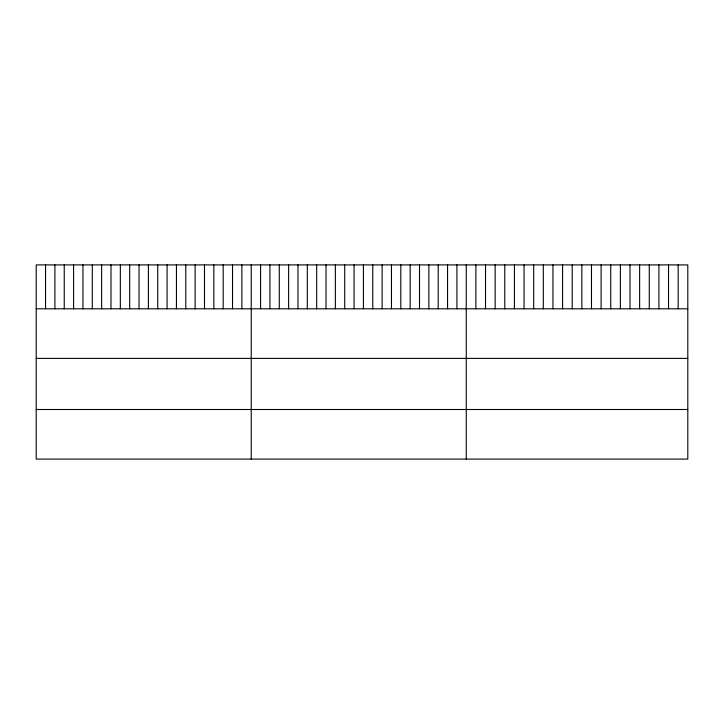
<?xml version="1.0" encoding="UTF-8"?>
<svg xmlns="http://www.w3.org/2000/svg" width="724" height="724" viewBox="0 0 724 724"><rect width="100%" height="100%" fill="white"/><g stroke="black" fill="none" stroke-linecap="round" stroke-linejoin="round"><path stroke-width="1.09" d="M687.8 308.804L687.8 459.097L36.2 459.097L36.2 264.903L687.8 264.903L687.8 308.804L36.2 308.804M36.2 358.398L687.8 358.398M36.2 409.503L687.8 409.503M678.171 264.903L678.171 308.804M668.533 264.903L668.533 308.804M658.903 264.903L658.903 308.804M649.274 264.903L649.274 308.804M639.636 264.903L639.636 308.804M630.007 264.903L630.007 308.804M620.378 264.903L620.378 308.804M610.739 264.903L610.739 308.804M601.11 264.903L601.11 308.804M591.481 264.903L591.481 308.804M581.843 264.903L581.843 308.804M572.213 264.903L572.213 308.804M562.575 264.903L562.575 308.804M552.946 264.903L552.946 308.804M543.317 264.903L543.317 308.804M533.679 264.903L533.679 308.804M524.049 264.903L524.049 308.804M514.42 264.903L514.42 308.804M504.782 264.903L504.782 308.804M495.153 264.903L495.153 308.804M485.523 264.903L485.523 308.804M475.885 264.903L475.885 308.804M466.256 264.903L466.256 459.097M456.907 264.903L456.907 308.804M447.559 264.903L447.559 308.804M438.21 264.903L438.21 308.804M428.861 264.903L428.861 308.804M419.513 264.903L419.513 308.804M410.164 264.903L410.164 308.804M400.815 264.903L400.815 308.804M391.467 264.903L391.467 308.804M382.118 264.903L382.118 308.804M372.769 264.903L372.769 308.804M363.421 264.903L363.421 308.804M354.063 264.903L354.063 308.804M344.714 264.903L344.714 308.804M335.366 264.903L335.366 308.804M326.017 264.903L326.017 308.804M316.669 264.903L316.669 308.804M307.32 264.903L307.32 308.804M297.971 264.903L297.971 308.804M288.623 264.903L288.623 308.804M279.274 264.903L279.274 308.804M269.925 264.903L269.925 308.804M260.577 264.903L260.577 308.804M251.228 264.903L251.228 459.097M241.879 264.903L241.879 308.804M232.531 264.903L232.531 308.804M223.182 264.903L223.182 308.804M213.833 264.903L213.833 308.804M204.485 264.903L204.485 308.804M195.136 264.903L195.136 308.804M185.787 264.903L185.787 308.804M176.439 264.903L176.439 308.804M167.09 264.903L167.09 308.804M157.742 264.903L157.742 308.804M148.393 264.903L148.393 308.804M139.035 264.903L139.035 308.804M129.687 264.903L129.687 308.804M120.338 264.903L120.338 308.804M110.989 264.903L110.989 308.804M101.641 264.903L101.641 308.804M92.292 264.903L92.292 308.804M82.943 264.903L82.943 308.804M73.595 264.903L73.595 308.804M64.246 264.903L64.246 308.804M54.897 264.903L54.897 308.804M45.549 264.903L45.549 308.804"/></g></svg>
